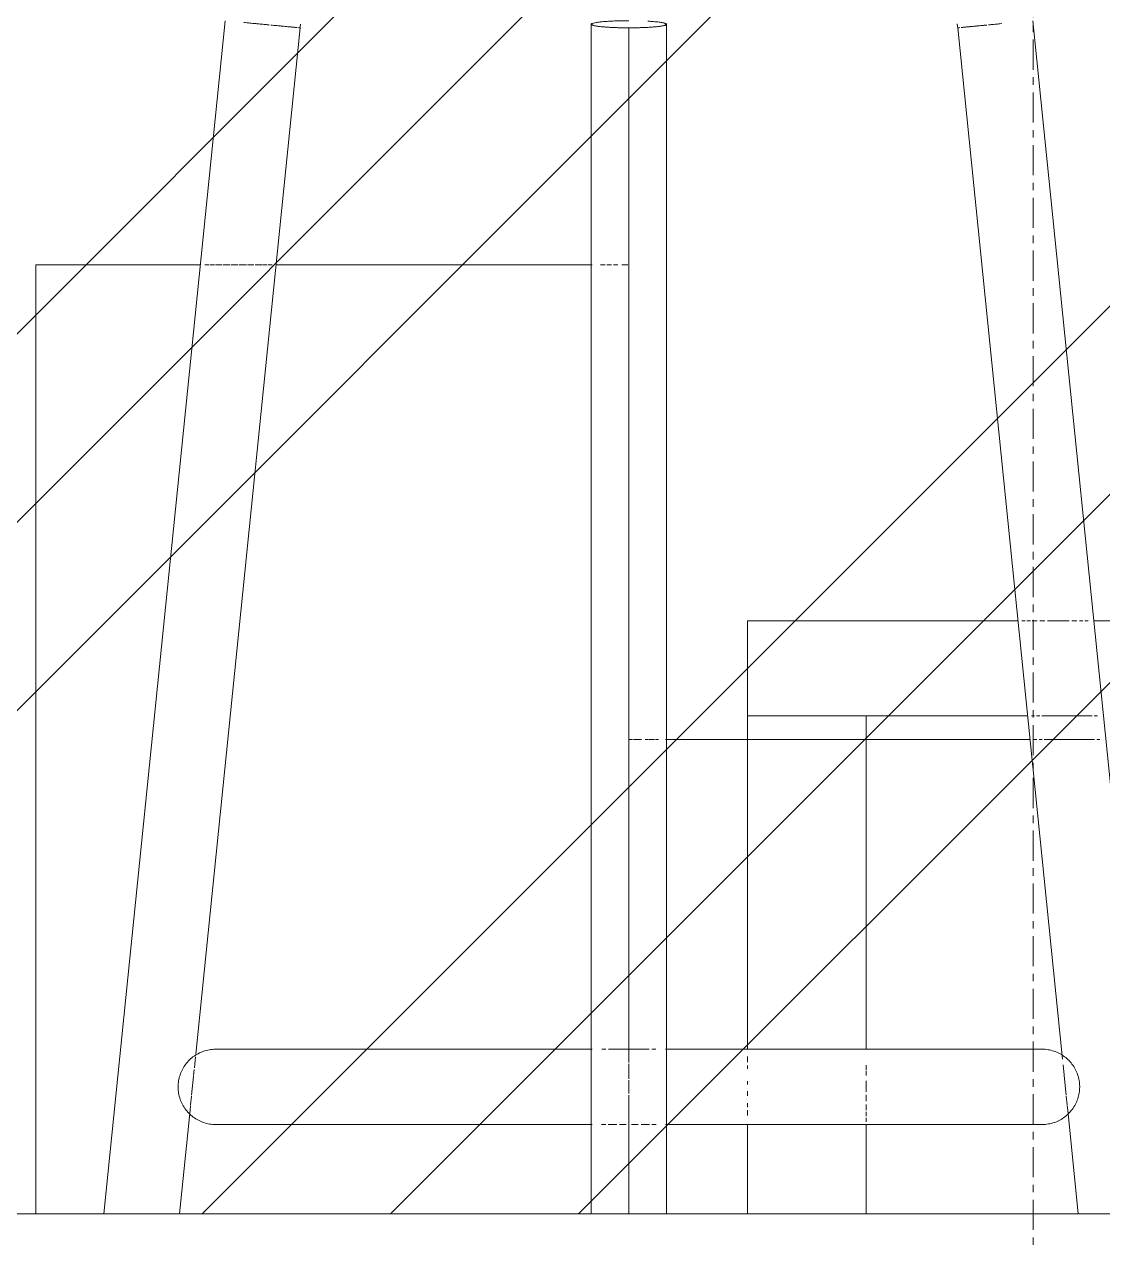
# Model space of a CAD drawing. Header units: millimetres. Extents: x 78096 to 288885, y -20632 to 149556.
# Drawn here: x 235909 to 236364, y 90190 to 90701 of the extents above; entities that cross this region are included whole.
import ezdxf

# ---------------------------------------------------------------- set-up
doc = ezdxf.new("R2010")
doc.units = ezdxf.units.MM
doc.linetypes.add('Grid Line', pattern=[22.225, 12.7, -3.175, 3.175, -3.175])
for name, color, linetype, lineweight in [('A-GENM', 13, 'Continuous', 9), ('A-GLAZ-CURT', 52, 'Continuous', 9), ('I-FURN', 30, 'Continuous', 9), ('S-GRID', 1, 'Continuous', 9)]:
    doc.layers.add(name, color=color, linetype=linetype, lineweight=lineweight)

# ---------------------------------------------------------------- blocks, each defined once
blk = doc.blocks.new('System Panel - Glazed-V4-TOMH A-A')
at = {"layer": 'A-GLAZ-CURT'}
h = blk.add_hatch(dxfattribs=at)
h.set_pattern_fill('FP_4', color=9, style=0, pattern_type=2)
h.set_pattern_definition([(45, (5066.1, 117385), (-224.5064, 224.5064), []), (45, (5145.46, 117385), (0, 449.0128), []), (45, (4986.7, 117385), (0, 449.0128), [])])
h.paths.add_polyline_path([(10713.04, 90200), (11116.26, 90200), (11116.26, 92200), (9815.62, 92200), (9815.62, 90200), (10612.13, 90200)])
blk = doc.blocks.new('Generic Models 7 - Generic Models 7-4469310-TOMH A-A')
at = {"layer": 'A-GENM'}
blk.add_line((9560.09, 90200), (12960.09, 90200), dxfattribs=at)
blk = doc.blocks.new('Lab Stool1 - Lab Stool-1744469-TOMH A-A')
at = {"layer": 'I-FURN'}
for p, q in [((10297.32, 90702.91), (10246.2, 90200)), ((10452.08, 90701.08), (10452.08, 90701.75)), ((10688.91, 90200), (10637.79, 90702.91)), ((10284.96, 90267.39), (10328.93, 90699.92)), ((10315.89, 90701.15), (10310.35, 90701.68)), ((10310.35, 90701.68), (10315.89, 90701.15)), ((10327.37, 90700.07), (10325.53, 90700.24)), ((10325.53, 90700.24), (10327.37, 90700.07)), ((10451.68, 90701.41), (10451.68, 90200)), ((10451.68, 90701.41), (10451.68, 90269.18)), ((10452.08, 90701.08), (10453.26, 90700.77)), ((10453.26, 90700.77), (10455.14, 90700.48)), ((10455.14, 90700.48), (10457.66, 90700.25)), ((10456.3, 90700.36), (10455.14, 90700.48)), ((10457.67, 90700.25), (10460.65, 90700.07)), ((10459.63, 90700.12), (10457.67, 90700.25)), ((10460.67, 90700.07), (10463.94, 90699.96)), ((10462.01, 90700.01), (10460.67, 90700.07)), ((10463.94, 90699.96), (10462.01, 90700.01)), ((10463.95, 90699.96), (10467.55, 90699.92)), ((10467.55, 90699.92), (10463.95, 90699.96)), ((10467.55, 90699.92), (10471.15, 90699.96)), ((10471.15, 90699.96), (10467.55, 90699.92)), ((10471.17, 90699.96), (10474.43, 90700.07)), ((10473.1, 90700.01), (10471.17, 90699.96)), ((10474.43, 90700.07), (10473.1, 90700.01)), ((10474.45, 90700.07), (10477.44, 90700.25)), ((10477.44, 90700.25), (10474.45, 90700.07)), ((10477.45, 90700.25), (10479.97, 90700.48)), ((10479.61, 90700.44), (10478, 90700.29)), ((10479.97, 90700.48), (10481.84, 90700.77)), ((10481.85, 90700.77), (10483.03, 90701.08)), ((10483.43, 90200), (10483.43, 90701.41)), ((10483.43, 90269.22), (10483.43, 90701.41)), ((10606.18, 90699.92), (10650.37, 90265.22)), ((10607.74, 90700.07), (10609.57, 90700.24)), ((10609.57, 90700.24), (10607.74, 90700.07)), ((10611.94, 90700.46), (10609.57, 90700.24)), ((10609.64, 90700.25), (10611.94, 90700.46)), ((10612.13, 90700.48), (10618.47, 90701.08)), ((10618.47, 90701.08), (10612.13, 90700.48)), ((10624.75, 90701.68), (10619.21, 90701.15)), ((10619.21, 90701.15), (10621.98, 90701.41)), ((10456.2, 90269.44), (10457.9, 90269.44)), ((10457.9, 90269.44), (10456.2, 90269.44)), ((10458.96, 90269.44), (10465.67, 90269.44)), ((10460.59, 90269.44), (10458.96, 90269.44)), ((10467.55, 90269.44), (10460.67, 90269.44)), ((10466.24, 90269.44), (10467.55, 90269.44)), ((10468.87, 90269.44), (10467.55, 90269.44)), ((10467.55, 90269.44), (10474.44, 90269.44)), ((10476.15, 90269.44), (10469.43, 90269.44)), ((10474.52, 90269.44), (10476.15, 90269.44)), ((10478.91, 90269.44), (10477.2, 90269.44)), ((10477.2, 90269.44), (10478.91, 90269.44)), ((10284.38, 90261.63), (10284.85, 90266.27)), ((10451.68, 90266.2), (10451.68, 90264.9)), ((10483.43, 90263.86), (10483.43, 90265.12)), ((10650.61, 90262.84), (10651.05, 90258.48)), ((10283.2, 90250.09), (10284.01, 90258.08)), ((10284.05, 90258.4), (10284.29, 90260.84)), ((10451.68, 90259.23), (10451.68, 90258.04)), ((10651.07, 90258.34), (10651.91, 90250.09)), ((10451.68, 90256.57), (10451.68, 90255.37)), ((10451.68, 90254.98), (10451.68, 90253.56)), ((10451.68, 90252.14), (10451.68, 90250.76)), ((10483.43, 90255.37), (10483.43, 90256.58)), ((10483.43, 90252.14), (10483.43, 90255.27)), ((10483.43, 90250.55), (10483.43, 90251.75)), ((10282.78, 90245.94), (10283.15, 90249.62)), ((10451.68, 90249.08), (10451.68, 90247.38)), ((10451.68, 90247.32), (10451.68, 90245.95)), ((10651.95, 90249.62), (10652.33, 90245.94)), ((10278.11, 90200), (10282.56, 90243.8)), ((10282.56, 90243.8), (10282.76, 90245.77)), ((10451.68, 90245.88), (10451.68, 90243.99)), ((10451.68, 90243.94), (10451.68, 90242.76)), ((10483.43, 90243.99), (10483.43, 90245.17)), ((10652.35, 90245.77), (10652.55, 90243.8)), ((10652.55, 90243.8), (10657, 90200)), ((10451.68, 90237.93), (10451.68, 90200)), ((10456.07, 90237.69), (10457.9, 90237.69)), ((10457.9, 90237.69), (10456.07, 90237.69)), ((10458.84, 90237.69), (10462.43, 90237.69)), ((10460.59, 90237.69), (10458.84, 90237.69)), ((10462.43, 90237.69), (10460.67, 90237.69)), ((10463.59, 90237.69), (10465.67, 90237.69)), ((10466.39, 90237.69), (10463.59, 90237.69)), ((10468.71, 90237.69), (10471.52, 90237.69)), ((10471.52, 90237.69), (10469.43, 90237.69)), ((10476.27, 90237.69), (10472.68, 90237.69)), ((10472.68, 90237.69), (10474.44, 90237.69)), ((10474.52, 90237.69), (10476.27, 90237.69)), ((10479.03, 90237.69), (10477.2, 90237.69)), ((10477.2, 90237.69), (10479.03, 90237.69)), ((10483.43, 90200), (10483.43, 90237.93))]:
    blk.add_line(p, q, dxfattribs=at)
at = {"layer": 'I-FURN', "flags": 128}
for points in [[(10328.93, 90699.92), (10328.97, 90700.3), (10329.02, 90700.68), (10329.09, 90701.05), (10329.17, 90701.42)], [(10605.91, 90701.56), (10605.99, 90701.19), (10606.07, 90700.82), (10606.12, 90700.44), (10606.17, 90700.06), (10606.18, 90699.92)], [(10454.58, 90702.27), (10452.08, 90701.75), (10452.08, 90701.08)], [(10483.03, 90701.08), (10483.03, 90701.75), (10480.53, 90702.27)], [(10483.03, 90701.75), (10483.03, 90701.08), (10481.85, 90700.77)], [(10325.53, 90700.24), (10322.98, 90700.48), (10316.64, 90701.08)], [(10316.64, 90701.08), (10322.98, 90700.48), (10325.47, 90700.25)], [(10277.51, 90253.56), (10277.53, 90254.2), (10277.56, 90254.83), (10277.63, 90255.46), (10277.72, 90256.09), (10277.83, 90256.71), (10277.97, 90257.33), (10278.13, 90257.95), (10278.32, 90258.55), (10278.53, 90259.15), (10278.77, 90259.74), (10279.03, 90260.32), (10279.31, 90260.89), (10279.61, 90261.45), (10279.94, 90261.99), (10280.29, 90262.52), (10280.66, 90263.04), (10281.04, 90263.54), (10281.45, 90264.03), (10281.88, 90264.5), (10282.33, 90264.95), (10282.79, 90265.38), (10283.27, 90265.8), (10283.77, 90266.19), (10284.28, 90266.57), (10284.81, 90266.92), (10285.35, 90267.25), (10285.91, 90267.56), (10286.47, 90267.85), (10287.05, 90268.12), (10287.64, 90268.36), (10288.23, 90268.58), (10288.84, 90268.77), (10289.45, 90268.94), (10290.07, 90269.08), (10290.69, 90269.2), (10291.32, 90269.3), (10291.95, 90269.37), (10292.58, 90269.42), (10293.22, 90269.44), (10293.39, 90269.44)], [(10293.39, 90269.44), (10293.53, 90269.44), (10293.95, 90269.44), (10294.64, 90269.44), (10295.61, 90269.44), (10296.86, 90269.44), (10298.38, 90269.44), (10300.17, 90269.44), (10302.23, 90269.44), (10304.55, 90269.44), (10307.14, 90269.44), (10309.98, 90269.44), (10313.07, 90269.44), (10316.41, 90269.44), (10319.99, 90269.44), (10323.81, 90269.44), (10327.86, 90269.44), (10332.13, 90269.44), (10336.62, 90269.44), (10341.31, 90269.44), (10346.21, 90269.44), (10351.3, 90269.44), (10356.58, 90269.44), (10362.04, 90269.44), (10367.67, 90269.44), (10373.45, 90269.44), (10379.39, 90269.44), (10385.46, 90269.44), (10391.67, 90269.44), (10398, 90269.44), (10404.44, 90269.44), (10410.99, 90269.44), (10417.62, 90269.44), (10424.33, 90269.44), (10431.11, 90269.44), (10437.95, 90269.44), (10444.84, 90269.44), (10451.76, 90269.44)], [(10452.08, 90269.44), (10446.7, 90269.44), (10439.81, 90269.44), (10432.95, 90269.44), (10426.15, 90269.44), (10419.42, 90269.44), (10412.77, 90269.44), (10406.2, 90269.44), (10399.73, 90269.44), (10393.37, 90269.44), (10387.13, 90269.44), (10381.01, 90269.44), (10375.04, 90269.44), (10369.21, 90269.44), (10363.54, 90269.44), (10358.04, 90269.44), (10352.71, 90269.44), (10347.57, 90269.44), (10342.62, 90269.44), (10337.86, 90269.44), (10333.32, 90269.44), (10328.99, 90269.44), (10324.88, 90269.44), (10321, 90269.44), (10317.35, 90269.44), (10313.95, 90269.44), (10310.79, 90269.44), (10307.88, 90269.44), (10305.22, 90269.44), (10302.83, 90269.44), (10300.7, 90269.44), (10298.84, 90269.44), (10297.24, 90269.44), (10295.92, 90269.44), (10294.88, 90269.44), (10294.11, 90269.44), (10293.61, 90269.44), (10293.4, 90269.44), (10293.39, 90269.44)], [(10483.03, 90269.44), (10488.4, 90269.44), (10495.3, 90269.44), (10502.16, 90269.44), (10508.95, 90269.44), (10515.69, 90269.44), (10522.34, 90269.44), (10528.91, 90269.44), (10535.38, 90269.44), (10541.74, 90269.44), (10547.98, 90269.44), (10554.09, 90269.44), (10560.07, 90269.44), (10565.9, 90269.44), (10571.57, 90269.44), (10577.07, 90269.44), (10582.4, 90269.44), (10587.54, 90269.44), (10592.49, 90269.44), (10597.25, 90269.44), (10601.79, 90269.44), (10606.12, 90269.44), (10610.23, 90269.44), (10614.11, 90269.44), (10617.76, 90269.44), (10621.16, 90269.44), (10624.32, 90269.44), (10627.23, 90269.44), (10629.88, 90269.44), (10632.28, 90269.44), (10634.41, 90269.44), (10636.27, 90269.44), (10637.86, 90269.44), (10639.19, 90269.44), (10640.23, 90269.44), (10641, 90269.44), (10641.5, 90269.44), (10641.71, 90269.44), (10641.72, 90269.44)], [(10641.72, 90269.44), (10641.58, 90269.44), (10641.16, 90269.44), (10640.47, 90269.44), (10639.5, 90269.44), (10638.25, 90269.44), (10636.73, 90269.44), (10634.94, 90269.44), (10632.88, 90269.44), (10630.56, 90269.44), (10627.97, 90269.44), (10625.13, 90269.44), (10622.04, 90269.44), (10618.7, 90269.44), (10615.12, 90269.44), (10611.3, 90269.44), (10607.25, 90269.44), (10602.98, 90269.44), (10598.49, 90269.44), (10593.8, 90269.44), (10588.9, 90269.44), (10583.8, 90269.44), (10578.52, 90269.44), (10573.07, 90269.44), (10567.44, 90269.44), (10561.66, 90269.44), (10555.72, 90269.44), (10549.64, 90269.44), (10543.44, 90269.44), (10537.11, 90269.44), (10530.66, 90269.44), (10524.12, 90269.44), (10517.49, 90269.44), (10510.78, 90269.44), (10504, 90269.44), (10497.16, 90269.44), (10490.27, 90269.44), (10483.35, 90269.44)], [(10641.72, 90269.44), (10642.35, 90269.42), (10642.99, 90269.39), (10643.62, 90269.32), (10644.25, 90269.23), (10644.87, 90269.12), (10645.49, 90268.98), (10646.11, 90268.82), (10646.71, 90268.63), (10647.31, 90268.42), (10647.9, 90268.18), (10648.48, 90267.92), (10649.05, 90267.64), (10649.61, 90267.34), (10650.15, 90267.01), (10650.68, 90266.66), (10651.2, 90266.29), (10651.7, 90265.9), (10652.19, 90265.5), (10652.66, 90265.07), (10653.11, 90264.62), (10653.54, 90264.16), (10653.96, 90263.68), (10654.35, 90263.18), (10654.72, 90262.67), (10655.08, 90262.14), (10655.41, 90261.6), (10655.72, 90261.04), (10656.01, 90260.48), (10656.27, 90259.9), (10656.52, 90259.31), (10656.73, 90258.72), (10656.93, 90258.11), (10657.1, 90257.5), (10657.24, 90256.88), (10657.36, 90256.26), (10657.46, 90255.63), (10657.53, 90255), (10657.57, 90254.37), (10657.59, 90253.73), (10657.59, 90253.56)], [(10293.39, 90237.69), (10292.75, 90237.7), (10292.12, 90237.74), (10291.49, 90237.8), (10290.86, 90237.89), (10290.23, 90238), (10289.61, 90238.14), (10289, 90238.3), (10288.39, 90238.49), (10287.8, 90238.7), (10287.21, 90238.94), (10286.63, 90239.2), (10286.06, 90239.48), (10285.5, 90239.78), (10284.96, 90240.11), (10284.42, 90240.46), (10283.91, 90240.83), (10283.41, 90241.22), (10282.92, 90241.63), (10282.45, 90242.05), (10282, 90242.5), (10281.57, 90242.96), (10281.15, 90243.45), (10280.76, 90243.94), (10280.38, 90244.46), (10280.03, 90244.98), (10279.7, 90245.52), (10279.39, 90246.08), (10279.1, 90246.64), (10278.83, 90247.22), (10278.59, 90247.81), (10278.37, 90248.4), (10278.18, 90249.01), (10278.01, 90249.62), (10277.86, 90250.24), (10277.74, 90250.86), (10277.65, 90251.49), (10277.58, 90252.12), (10277.53, 90252.75), (10277.51, 90253.39), (10277.51, 90253.56)], [(10657.59, 90253.56), (10657.58, 90252.93), (10657.54, 90252.29), (10657.48, 90251.66), (10657.39, 90251.03), (10657.28, 90250.41), (10657.14, 90249.79), (10656.98, 90249.17), (10656.79, 90248.57), (10656.58, 90247.97), (10656.34, 90247.38), (10656.08, 90246.8), (10655.8, 90246.23), (10655.5, 90245.67), (10655.17, 90245.13), (10654.82, 90244.6), (10654.45, 90244.08), (10654.06, 90243.58), (10653.65, 90243.09), (10653.23, 90242.62), (10652.78, 90242.17), (10652.32, 90241.74), (10651.83, 90241.33), (10651.34, 90240.93), (10650.82, 90240.56), (10650.3, 90240.2), (10649.76, 90239.87), (10649.2, 90239.56), (10648.64, 90239.27), (10648.06, 90239.01), (10647.47, 90238.76), (10646.88, 90238.55), (10646.27, 90238.35), (10645.66, 90238.18), (10645.04, 90238.04), (10644.42, 90237.92), (10643.79, 90237.82), (10643.16, 90237.75), (10642.53, 90237.71), (10641.89, 90237.69), (10641.72, 90237.69)], [(10293.39, 90237.69), (10293.53, 90237.69), (10293.95, 90237.69), (10294.64, 90237.69), (10295.61, 90237.69), (10296.86, 90237.69), (10298.38, 90237.69), (10300.17, 90237.69), (10302.23, 90237.69), (10304.55, 90237.69), (10307.14, 90237.69), (10309.98, 90237.69), (10313.07, 90237.69), (10316.41, 90237.69), (10319.99, 90237.69), (10323.81, 90237.69), (10327.86, 90237.69), (10332.13, 90237.69), (10336.62, 90237.69), (10341.31, 90237.69), (10346.21, 90237.69), (10351.3, 90237.69), (10356.58, 90237.69), (10362.04, 90237.69), (10367.67, 90237.69), (10373.45, 90237.69), (10379.39, 90237.69), (10385.46, 90237.69), (10391.67, 90237.69), (10398, 90237.69), (10404.44, 90237.69), (10410.99, 90237.69), (10417.62, 90237.69), (10424.33, 90237.69), (10431.11, 90237.69), (10437.95, 90237.69), (10444.84, 90237.69), (10451.76, 90237.69)], [(10452.08, 90237.69), (10446.7, 90237.69), (10439.81, 90237.69), (10432.95, 90237.69), (10426.15, 90237.69), (10419.42, 90237.69), (10412.77, 90237.69), (10406.2, 90237.69), (10399.73, 90237.69), (10393.37, 90237.69), (10387.13, 90237.69), (10381.01, 90237.69), (10375.04, 90237.69), (10369.21, 90237.69), (10363.54, 90237.69), (10358.04, 90237.69), (10352.71, 90237.69), (10347.57, 90237.69), (10342.62, 90237.69), (10337.86, 90237.69), (10333.32, 90237.69), (10328.99, 90237.69), (10324.88, 90237.69), (10321, 90237.69), (10317.35, 90237.69), (10313.95, 90237.69), (10310.79, 90237.69), (10307.88, 90237.69), (10305.22, 90237.69), (10302.83, 90237.69), (10300.7, 90237.69), (10298.84, 90237.69), (10297.24, 90237.69), (10295.92, 90237.69), (10294.88, 90237.69), (10294.11, 90237.69), (10293.61, 90237.69), (10293.4, 90237.69), (10293.39, 90237.69)], [(10483.03, 90237.69), (10488.4, 90237.69), (10495.3, 90237.69), (10502.16, 90237.69), (10508.95, 90237.69), (10515.69, 90237.69), (10522.34, 90237.69), (10528.91, 90237.69), (10535.38, 90237.69), (10541.74, 90237.69), (10547.98, 90237.69), (10554.09, 90237.69), (10560.07, 90237.69), (10565.9, 90237.69), (10571.57, 90237.69), (10577.07, 90237.69), (10582.4, 90237.69), (10587.54, 90237.69), (10592.49, 90237.69), (10597.25, 90237.69), (10601.79, 90237.69), (10606.12, 90237.69), (10610.23, 90237.69), (10614.11, 90237.69), (10617.76, 90237.69), (10621.16, 90237.69), (10624.32, 90237.69), (10627.23, 90237.69), (10629.88, 90237.69), (10632.28, 90237.69), (10634.41, 90237.69), (10636.27, 90237.69), (10637.86, 90237.69), (10639.19, 90237.69), (10640.23, 90237.69), (10641, 90237.69), (10641.5, 90237.69), (10641.71, 90237.69), (10641.72, 90237.69)], [(10641.72, 90237.69), (10641.58, 90237.69), (10641.16, 90237.69), (10640.47, 90237.69), (10639.5, 90237.69), (10638.25, 90237.69), (10636.73, 90237.69), (10634.94, 90237.69), (10632.88, 90237.69), (10630.56, 90237.69), (10627.97, 90237.69), (10625.13, 90237.69), (10622.04, 90237.69), (10618.7, 90237.69), (10615.12, 90237.69), (10611.3, 90237.69), (10607.25, 90237.69), (10602.98, 90237.69), (10598.49, 90237.69), (10593.8, 90237.69), (10588.9, 90237.69), (10583.8, 90237.69), (10578.52, 90237.69), (10573.07, 90237.69), (10567.44, 90237.69), (10561.66, 90237.69), (10555.72, 90237.69), (10549.64, 90237.69), (10543.44, 90237.69), (10537.11, 90237.69), (10530.66, 90237.69), (10524.12, 90237.69), (10517.49, 90237.69), (10510.78, 90237.69), (10504, 90237.69), (10497.16, 90237.69), (10490.27, 90237.69), (10483.35, 90237.69)]]:
    blk.add_lwpolyline(points, dxfattribs=at)
at = {"layer": 'I-FURN'}
for points, knots in [([(10305.22, 90702.16), (10305.42, 90702.14), (10306.61, 90702.03), (10309.03, 90701.8), (10312.41, 90701.48), (10314.73, 90701.26), (10315.87, 90701.15)], [-0.6666667, -0.6666667, -0.6666667, -0.6666667, -0.6527778, -0.5833333, -0.5138889, -0.4444444, -0.4444444, -0.4444444, -0.4444444]), ([(10315.86, 90701.16), (10315.19, 90701.22), (10313.38, 90701.39), (10310.59, 90701.65), (10307.7, 90701.93), (10306.02, 90702.09), (10305.22, 90702.16)], [-0.5554764, -0.5554764, -0.5554764, -0.5554764, -0.5138889, -0.4444444, -0.3888889, -0.3333333, -0.3333333, -0.3333333, -0.3333333]), ([(10451.92, 90701.15), (10451.8, 90701.22), (10451.61, 90701.39), (10451.77, 90701.65), (10452.57, 90701.93), (10453.73, 90702.17), (10455.34, 90702.38), (10457.29, 90702.56), (10459.58, 90702.71), (10462.11, 90702.83), (10464.73, 90702.89), (10466.59, 90702.91), (10467.55, 90702.91)], [-0.5555556, -0.5555556, -0.5555556, -0.5555556, -0.5138889, -0.4444444, -0.3888889, -0.3333333, -0.2777778, -0.2222222, -0.1666667, -0.1111111, -0.0555556, 0, 0, 0, 0]), ([(10475.59, 90702.7), (10476.16, 90702.67), (10477.19, 90702.61), (10478.53, 90702.5), (10479.73, 90702.38), (10480.79, 90702.24), (10481.94, 90702.06), (10483.02, 90701.8), (10483.53, 90701.48), (10483.39, 90701.26), (10483.19, 90701.15)], [-0.8308972, -0.8308972, -0.8308972, -0.8308972, -0.7916667, -0.7569444, -0.7222222, -0.6875, -0.6527778, -0.5833333, -0.5138889, -0.4444444, -0.4444444, -0.4444444, -0.4444444]), ([(10321.03, 90700.67), (10320.83, 90700.68), (10319.64, 90700.8), (10318.14, 90700.94), (10316.85, 90701.06), (10316.67, 90701.08)], [-0.66664169, -0.66664169, -0.66664169, -0.66664169, -0.65277778, -0.58333333, -0.5721654, -0.5721654, -0.5721654, -0.5721654]), ([(10317.78, 90700.97), (10318.03, 90700.95), (10319.15, 90700.84), (10320.23, 90700.74), (10321.03, 90700.67)], [-0.40481381, -0.40481381, -0.40481381, -0.40481381, -0.38888889, -0.33333333, -0.33333333, -0.33333333, -0.33333333]), ([(10325.18, 90700.27), (10324.98, 90700.29), (10324.39, 90700.35), (10323.3, 90700.45), (10322.09, 90700.57), (10321.33, 90700.64), (10321.03, 90700.67)], [-0.776103, -0.776103, -0.776103, -0.776103, -0.7569444, -0.7222222, -0.6875, -0.6666667, -0.6666667, -0.6666667, -0.6666667]), ([(10323.13, 90700.47), (10323.18, 90700.46), (10323.94, 90700.39), (10325.3, 90700.26), (10326.64, 90700.14), (10327.3, 90700.07), (10327.51, 90700.05)], [-0.2817526, -0.2817526, -0.2817526, -0.2817526, -0.2777778, -0.2222222, -0.1666667, -0.1358966, -0.1358966, -0.1358966, -0.1358966]), ([(10327.45, 90700.06), (10326.97, 90700.1), (10326.23, 90700.17), (10325.38, 90700.25), (10325.23, 90700.27)], [-0.86111111, -0.86111111, -0.86111111, -0.86111111, -0.79166667, -0.77777778, -0.77777778, -0.77777778, -0.77777778]), ([(10451.92, 90701.67), (10451.8, 90701.61), (10451.61, 90701.44), (10451.72, 90701.26), (10451.92, 90701.15)], [-0.5555556, -0.5555556, -0.5555556, -0.5555556, -0.5138889, -0.4444444, -0.4444444, -0.4444444, -0.4444444]), ([(10453.48, 90700.72), (10452.95, 90700.82), (10452.41, 90700.95), (10452.07, 90701.08), (10452.01, 90701.11)], [-0.65277778, -0.65277778, -0.65277778, -0.65277778, -0.58333333, -0.56477994, -0.56477994, -0.56477994, -0.56477994]), ([(10452.01, 90701.11), (10452.16, 90701.04), (10452.58, 90700.9), (10453.18, 90700.78), (10453.52, 90700.71)], [-0.4351794, -0.4351794, -0.4351794, -0.4351794, -0.38888889, -0.34507964, -0.34507964, -0.34507964, -0.34507964]), ([(10454.96, 90700.5), (10454.75, 90700.53), (10454.34, 90700.58), (10453.98, 90700.64), (10453.81, 90700.67)], [-0.70838576, -0.70838576, -0.70838576, -0.70838576, -0.6875, -0.66666667, -0.66666667, -0.66666667, -0.66666667]), ([(10457.35, 90700.27), (10457.09, 90700.29), (10456.41, 90700.35), (10455.62, 90700.43), (10455.11, 90700.49), (10454.97, 90700.5)], [-0.77777778, -0.77777778, -0.77777778, -0.77777778, -0.75694444, -0.72222222, -0.70851092, -0.70851092, -0.70851092, -0.70851092]), ([(10454.97, 90700.5), (10455.11, 90700.49), (10455.83, 90700.4), (10456.64, 90700.32), (10457.35, 90700.27)], [-0.29141164, -0.29141164, -0.29141164, -0.29141164, -0.27777778, -0.22222222, -0.22222222, -0.22222222, -0.22222222]), ([(10457.85, 90700.23), (10458.41, 90700.19), (10459.3, 90700.13), (10460.24, 90700.09), (10460.56, 90700.07)], [-0.20927689, -0.20927689, -0.20927689, -0.20927689, -0.16666667, -0.14528386, -0.14528386, -0.14528386, -0.14528386]), ([(10464.04, 90699.96), (10462.94, 90699.98), (10461.82, 90700.02), (10460.74, 90700.06), (10460.67, 90700.07)], [-0.92944041, -0.92944041, -0.92944041, -0.92944041, -0.86111111, -0.85704135, -0.85704135, -0.85704135, -0.85704135]), ([(10460.67, 90700.07), (10461.15, 90700.05), (10462.25, 90700), (10463.39, 90699.97), (10464.03, 90699.96)], [-0.14290696, -0.14290696, -0.14290696, -0.14290696, -0.11111111, -0.07054751, -0.07054751, -0.07054751, -0.07054751]), ([(10464.05, 90699.96), (10464.28, 90699.95), (10465.41, 90699.93), (10466.59, 90699.92), (10467.55, 90699.92)], [-0.07019483, -0.07019483, -0.07019483, -0.07019483, -0.05555556, 0, 0, 0, 0]), ([(10471.06, 90699.96), (10470.82, 90699.95), (10469.69, 90699.93), (10468.51, 90699.92), (10467.55, 90699.92)], [-0.07019483, -0.07019483, -0.07019483, -0.07019483, -0.05555556, 0, 0, 0, 0]), ([(10474.52, 90700.07), (10474.02, 90700.05), (10472.88, 90700), (10471.72, 90699.97), (10471.07, 90699.96)], [-0.14480347, -0.14480347, -0.14480347, -0.14480347, -0.11111111, -0.07054751, -0.07054751, -0.07054751, -0.07054751]), ([(10472.98, 90700.01), (10473.41, 90700.02), (10473.92, 90700.04), (10474.43, 90700.07), (10474.52, 90700.07)], [-0.88888889, -0.88888889, -0.88888889, -0.88888889, -0.86111111, -0.85514305, -0.85514305, -0.85514305, -0.85514305]), ([(10477.26, 90700.23), (10476.7, 90700.19), (10475.81, 90700.13), (10474.87, 90700.09), (10474.55, 90700.07)], [-0.20927689, -0.20927689, -0.20927689, -0.20927689, -0.16666667, -0.14528386, -0.14528386, -0.14528386, -0.14528386]), ([(10480.14, 90700.5), (10480, 90700.49), (10479.28, 90700.4), (10478.47, 90700.32), (10477.76, 90700.27)], [-0.29141164, -0.29141164, -0.29141164, -0.29141164, -0.27777778, -0.22222222, -0.22222222, -0.22222222, -0.22222222]), ([(10477.76, 90700.27), (10478.02, 90700.29), (10478.7, 90700.35), (10479.49, 90700.43), (10480, 90700.49), (10480.14, 90700.5)], [-0.77760732, -0.77760732, -0.77760732, -0.77760732, -0.75694444, -0.72222222, -0.70851092, -0.70851092, -0.70851092, -0.70851092]), ([(10480.15, 90700.5), (10480.36, 90700.53), (10480.77, 90700.58), (10481.13, 90700.64), (10481.3, 90700.67)], [-0.70838576, -0.70838576, -0.70838576, -0.70838576, -0.6875, -0.66666667, -0.66666667, -0.66666667, -0.66666667]), ([(10483.1, 90701.11), (10482.94, 90701.04), (10482.53, 90700.9), (10481.92, 90700.78), (10481.58, 90700.71)], [-0.4351794, -0.4351794, -0.4351794, -0.4351794, -0.38888889, -0.34507964, -0.34507964, -0.34507964, -0.34507964]), ([(10481.63, 90700.72), (10482.16, 90700.82), (10482.7, 90700.95), (10483.04, 90701.08), (10483.1, 90701.11)], [-0.65277778, -0.65277778, -0.65277778, -0.65277778, -0.58333333, -0.56477994, -0.56477994, -0.56477994, -0.56477994]), ([(10483.19, 90701.15), (10483.31, 90701.22), (10483.5, 90701.39), (10483.39, 90701.57), (10483.19, 90701.67)], [-0.5555556, -0.5555556, -0.5555556, -0.5555556, -0.5138889, -0.4444444, -0.4444444, -0.4444444, -0.4444444]), ([(10609.88, 90700.27), (10609.29, 90700.21), (10608.47, 90700.14), (10607.81, 90700.07), (10607.6, 90700.05)], [-0.22222222, -0.22222222, -0.22222222, -0.22222222, -0.16666667, -0.13589661, -0.13589661, -0.13589661, -0.13589661]), ([(10607.66, 90700.06), (10608.14, 90700.1), (10609.06, 90700.19), (10610.53, 90700.33), (10611.43, 90700.42), (10611.93, 90700.46), (10611.98, 90700.47)], [-0.8611111, -0.8611111, -0.8611111, -0.8611111, -0.7916667, -0.7569444, -0.7222222, -0.7182237, -0.7182237, -0.7182237, -0.7182237]), ([(10611.98, 90700.47), (10612.38, 90700.51), (10613.26, 90700.59), (10614.97, 90700.75), (10616.42, 90700.89), (10617.34, 90700.97)], [-0.7181753, -0.7181753, -0.7181753, -0.7181753, -0.6875, -0.6527778, -0.5950527, -0.5950527, -0.5950527, -0.5950527]), ([(10618.43, 90701.08), (10617.8, 90701.02), (10616.3, 90700.88), (10614.88, 90700.74), (10614.08, 90700.67)], [-0.42775931, -0.42775931, -0.42775931, -0.42775931, -0.38888889, -0.33333333, -0.33333333, -0.33333333, -0.33333333]), ([(10619.24, 90701.15), (10619.92, 90701.22), (10621.73, 90701.39), (10623.59, 90701.57), (10624.72, 90701.67)], [-0.5555556, -0.5555556, -0.5555556, -0.5555556, -0.5138889, -0.4444444, -0.4444444, -0.4444444, -0.4444444])]:
    blk.add_open_spline(points, degree=3, knots=knots, dxfattribs=at)
for points in [[(10321.03, 90700.67), (10321.77, 90700.6), (10322.47, 90700.53), (10323.13, 90700.47)], [(10327.98, 90700.01), (10328.29, 90699.98), (10328.75, 90699.94), (10328.92, 90699.92), (10328.93, 90699.92)], [(10328.93, 90699.92), (10328.91, 90699.92), (10328.6, 90699.95), (10327.98, 90700.01)], [(10453.81, 90700.67), (10454.15, 90700.61), (10454.54, 90700.56), (10454.97, 90700.5)], [(10460.57, 90700.07), (10459.62, 90700.12), (10458.71, 90700.17), (10457.89, 90700.23)], [(10467.55, 90699.92), (10466.34, 90699.92), (10465.18, 90699.93), (10464.05, 90699.96)], [(10467.55, 90699.92), (10468.77, 90699.92), (10469.93, 90699.93), (10471.05, 90699.96)], [(10471.07, 90699.96), (10471.72, 90699.97), (10472.36, 90699.99), (10472.98, 90700.01)], [(10474.54, 90700.07), (10475.48, 90700.12), (10476.4, 90700.17), (10477.22, 90700.23)], [(10481.3, 90700.67), (10480.95, 90700.61), (10480.57, 90700.56), (10480.14, 90700.5)], [(10606.18, 90699.92), (10606.2, 90699.92), (10606.51, 90699.95), (10607.13, 90700.01)], [(10607.13, 90700.01), (10606.82, 90699.98), (10606.36, 90699.94), (10606.19, 90699.92), (10606.18, 90699.92)], [(10611.83, 90700.45), (10611.12, 90700.39), (10610.47, 90700.32), (10609.88, 90700.27)], [(10614.08, 90700.67), (10613.34, 90700.6), (10612.64, 90700.53), (10611.98, 90700.47)], [(10621.99, 90701.41), (10621.07, 90701.33), (10620.15, 90701.24), (10619.24, 90701.15)]]:
    blk.add_open_spline(points, degree=3, dxfattribs=at)
blk = doc.blocks.new('F_Sofa - F_Sofa-2224991-TOMH A-A')
at = {"layer": 'I-FURN'}
for p, q in [((10467.55, 90600), (10467.55, 90699.92)), ((10467.55, 90600), (10467.55, 90699.92)), ((10286.86, 90600), (10217.55, 90600)), ((10217.55, 90600), (10286.86, 90600)), ((10217.55, 90200), (10217.55, 90600)), ((10217.55, 90200), (10217.55, 90600)), ((10290.65, 90600), (10288.76, 90600)), ((10288.76, 90600), (10290.65, 90600)), ((10292.87, 90600), (10290.98, 90600)), ((10290.98, 90600), (10292.87, 90600)), ((10296.07, 90600), (10293.33, 90600)), ((10293.33, 90600), (10296.07, 90600)), ((10299.27, 90600), (10296.53, 90600)), ((10296.53, 90600), (10299.27, 90600)), ((10302.82, 90600), (10299.78, 90600)), ((10299.78, 90600), (10302.82, 90600)), ((10306.37, 90600), (10303.33, 90600)), ((10303.33, 90600), (10306.37, 90600)), ((10309.38, 90600), (10306.83, 90600)), ((10306.83, 90600), (10309.38, 90600)), ((10312.76, 90600), (10310.03, 90600)), ((10310.03, 90600), (10312.76, 90600)), ((10314.98, 90600), (10313.08, 90600)), ((10313.08, 90600), (10314.98, 90600)), ((10317.19, 90600), (10315.3, 90600)), ((10315.3, 90600), (10317.19, 90600)), ((10452.08, 90600), (10318.66, 90600)), ((10318.66, 90600), (10452.08, 90600)), ((10457.5, 90600), (10455.54, 90600)), ((10455.54, 90600), (10457.5, 90600)), ((10460.26, 90600), (10458.3, 90600)), ((10458.3, 90600), (10460.26, 90600)), ((10462.95, 90600), (10461.06, 90600)), ((10461.06, 90600), (10462.95, 90600)), ((10467.06, 90600), (10464.62, 90600)), ((10464.62, 90600), (10467.06, 90600)), ((10467.55, 90600), (10467.55, 90400)), ((10467.55, 90269.04), (10467.55, 90600)), ((10467.55, 90400), (10467.55, 90600)), ((10467.55, 90400), (10467.55, 90600)), ((10469.03, 90400), (10467.55, 90400)), ((10467.55, 90400), (10469.03, 90400)), ((10467.55, 90269.04), (10467.55, 90400)), ((10467.55, 90269.04), (10467.55, 90400)), ((10467.55, 90400), (10467.55, 90269.04)), ((10467.55, 90269.04), (10467.55, 90400)), ((10467.55, 90269.04), (10467.55, 90400)), ((10471.34, 90400), (10469.51, 90400)), ((10469.51, 90400), (10471.34, 90400)), ((10472.92, 90400), (10471.45, 90400)), ((10471.45, 90400), (10472.92, 90400)), ((10475.63, 90400), (10474.44, 90400)), ((10474.44, 90400), (10475.63, 90400)), ((10478.39, 90400), (10476.02, 90400)), ((10476.02, 90400), (10478.39, 90400)), ((10479.97, 90400), (10478.78, 90400)), ((10478.78, 90400), (10479.97, 90400)), ((10517.55, 90400), (10483.03, 90400)), ((10483.03, 90400), (10517.55, 90400)), ((10567.55, 90400), (10517.55, 90400)), ((10517.55, 90400), (10567.55, 90400)), ((10636.67, 90400), (10567.55, 90400)), ((10567.55, 90400), (10636.67, 90400)), ((10639.51, 90400), (10638.25, 90400)), ((10638.25, 90400), (10639.51, 90400)), ((10641.73, 90400), (10640.46, 90400)), ((10640.46, 90400), (10641.73, 90400)), ((10663.83, 90400), (10642.67, 90400)), ((10642.67, 90400), (10663.83, 90400)), ((10666.05, 90400), (10664.79, 90400)), ((10664.79, 90400), (10666.05, 90400)), ((10467.55, 90263.86), (10467.55, 90269.04)), ((10467.55, 90263.86), (10467.55, 90269.04)), ((10467.55, 90269.04), (10467.55, 90263.86)), ((10467.55, 90263.86), (10467.55, 90269.04)), ((10467.55, 90263.86), (10467.55, 90269.04)), ((10467.55, 90263.86), (10467.55, 90269.04)), ((10467.55, 90257), (10467.55, 90263.21)), ((10467.55, 90257), (10467.55, 90263.21)), ((10467.55, 90263.21), (10467.55, 90257)), ((10467.55, 90257), (10467.55, 90263.21)), ((10467.55, 90257), (10467.55, 90263.21)), ((10467.55, 90257), (10467.55, 90263.21)), ((10467.55, 90250.77), (10467.55, 90256.35)), ((10467.55, 90250.77), (10467.55, 90256.35)), ((10467.55, 90256.35), (10467.55, 90250.77)), ((10467.55, 90250.77), (10467.55, 90256.35)), ((10467.55, 90250.77), (10467.55, 90256.35)), ((10467.55, 90250.77), (10467.55, 90256.35)), ((10467.55, 90238.08), (10467.55, 90250.12)), ((10467.55, 90238.08), (10467.55, 90250.12)), ((10467.55, 90250.12), (10467.55, 90238.08)), ((10467.55, 90238.08), (10467.55, 90250.12)), ((10467.55, 90238.08), (10467.55, 90250.12)), ((10467.55, 90238.08), (10467.55, 90250.12)), ((10467.55, 90200), (10467.55, 90238.08)), ((10467.55, 90200), (10467.55, 90238.08)), ((10467.55, 90238.08), (10467.55, 90200)), ((10467.55, 90200), (10467.55, 90238.08)), ((10467.55, 90200), (10467.55, 90238.08)), ((10467.55, 90200), (10467.55, 90238.08))]:
    blk.add_line(p, q, dxfattribs=at)
blk = doc.blocks.new('F_Trapezi01 - F_Trapezi sofa-2224989-TOMH A-A')
at = {"layer": 'I-FURN'}
for p, q in [((10517.55, 90410), (10517.55, 90450)), ((10517.55, 90269.36), (10517.55, 90450)), ((10517.55, 90450), (10631.58, 90450)), ((10631.58, 90450), (10517.55, 90450)), ((10633.16, 90450), (10634.59, 90450)), ((10634.59, 90450), (10633.16, 90450)), ((10635.38, 90450), (10636.8, 90450)), ((10636.8, 90450), (10635.38, 90450)), ((10637.59, 90450), (10639.65, 90450)), ((10639.65, 90450), (10637.59, 90450)), ((10640.79, 90450), (10642.85, 90450)), ((10642.85, 90450), (10640.79, 90450)), ((10643.99, 90450), (10653.14, 90450)), ((10653.14, 90450), (10643.99, 90450)), ((10654.29, 90450), (10656.34, 90450)), ((10656.34, 90450), (10654.29, 90450)), ((10657.49, 90450), (10658.91, 90450)), ((10658.91, 90450), (10657.49, 90450)), ((10659.7, 90450), (10661.12, 90450)), ((10661.12, 90450), (10659.7, 90450)), ((10663.5, 90450), (11417.55, 90450)), ((11417.55, 90450), (10663.5, 90450)), ((10517.55, 90269.36), (10517.55, 90410)), ((10517.55, 90410), (10517.55, 90269.36)), ((10567.55, 90410), (10517.55, 90410)), ((10517.55, 90269.36), (10517.55, 90410)), ((10517.55, 90410), (10567.55, 90410)), ((10567.55, 90410), (10567.55, 90269.4)), ((10567.55, 90269.4), (10567.55, 90410)), ((10567.55, 90410), (10567.55, 90269.4)), ((10567.55, 90269.4), (10567.55, 90410)), ((10635.65, 90410), (10567.55, 90410)), ((10567.55, 90410), (10635.65, 90410)), ((10638.53, 90410), (10637.23, 90410)), ((10637.23, 90410), (10638.53, 90410)), ((10640.74, 90410), (10639.44, 90410)), ((10639.44, 90410), (10640.74, 90410)), ((10662.85, 90410), (10641.66, 90410)), ((10641.66, 90410), (10662.85, 90410)), ((10665.06, 90410), (10663.77, 90410)), ((10663.77, 90410), (10665.06, 90410)), ((10517.55, 90263.92), (10517.55, 90266.32)), ((10517.55, 90266.32), (10517.55, 90263.92)), ((10517.55, 90263.92), (10517.55, 90266.32)), ((10517.55, 90263.92), (10517.55, 90266.32)), ((10517.55, 90261.11), (10517.55, 90262.58)), ((10517.55, 90262.58), (10517.55, 90261.11)), ((10517.55, 90261.11), (10517.55, 90262.58)), ((10517.55, 90261.11), (10517.55, 90262.58)), ((10567.55, 90262.67), (10567.55, 90260.74)), ((10567.55, 90260.74), (10567.55, 90262.67)), ((10567.55, 90262.67), (10567.55, 90260.74)), ((10567.55, 90260.74), (10567.55, 90262.67)), ((10567.55, 90260.27), (10567.55, 90258.34)), ((10567.55, 90258.34), (10567.55, 90260.27)), ((10567.55, 90260.27), (10567.55, 90258.34)), ((10567.55, 90258.34), (10567.55, 90260.27)), ((10517.55, 90254.63), (10517.55, 90256.02)), ((10517.55, 90256.02), (10517.55, 90254.63)), ((10517.55, 90254.63), (10517.55, 90256.02)), ((10517.55, 90254.63), (10517.55, 90256.02)), ((10517.55, 90249.85), (10517.55, 90251.81)), ((10517.55, 90251.81), (10517.55, 90249.85)), ((10517.55, 90249.85), (10517.55, 90251.81)), ((10517.55, 90249.85), (10517.55, 90251.81)), ((10567.55, 90256.08), (10567.55, 90251.44)), ((10567.55, 90251.44), (10567.55, 90256.08)), ((10567.55, 90256.08), (10567.55, 90251.44)), ((10567.55, 90251.44), (10567.55, 90256.08)), ((10517.55, 90244.96), (10517.55, 90246.65)), ((10517.55, 90246.65), (10517.55, 90244.96)), ((10517.55, 90244.96), (10517.55, 90246.65)), ((10517.55, 90244.96), (10517.55, 90246.65)), ((10567.55, 90250.16), (10567.55, 90247.49)), ((10567.55, 90247.49), (10567.55, 90250.16)), ((10567.55, 90250.16), (10567.55, 90247.49)), ((10567.55, 90247.49), (10567.55, 90250.16)), ((10517.55, 90241.49), (10517.55, 90243.71)), ((10517.55, 90243.71), (10517.55, 90241.49)), ((10517.55, 90241.49), (10517.55, 90243.71)), ((10517.55, 90241.49), (10517.55, 90243.71)), ((10567.55, 90246.09), (10567.55, 90243.79)), ((10567.55, 90243.79), (10567.55, 90246.09)), ((10567.55, 90246.09), (10567.55, 90243.79)), ((10567.55, 90243.79), (10567.55, 90246.09)), ((10567.55, 90243.02), (10567.55, 90241.16)), ((10567.55, 90241.16), (10567.55, 90243.02)), ((10567.55, 90243.02), (10567.55, 90241.16)), ((10567.55, 90241.16), (10567.55, 90243.02)), ((10517.55, 90200), (10517.55, 90237.73)), ((10517.55, 90237.73), (10517.55, 90200)), ((10517.55, 90200), (10517.55, 90237.73)), ((10517.55, 90200), (10517.55, 90237.73)), ((10567.55, 90240.55), (10567.55, 90238.9)), ((10567.55, 90238.9), (10567.55, 90240.55)), ((10567.55, 90240.55), (10567.55, 90238.9)), ((10567.55, 90238.9), (10567.55, 90240.55)), ((10567.55, 90237.74), (10567.55, 90200)), ((10567.55, 90200), (10567.55, 90237.74)), ((10567.55, 90237.74), (10567.55, 90200)), ((10567.55, 90200), (10567.55, 90237.74))]:
    blk.add_line(p, q, dxfattribs=at)

msp = doc.modelspace()

# ---------------------------------------------------------------- linework, layer by layer
at = {"layer": 'S-GRID', "linetype": 'Grid Line'}
msp.add_line((236334.458, 78125.107), (236334.458, 148256.175), dxfattribs=at)

# ---------------------------------------------------------------- block references
at = {"layer": 'A-GENM'}
msp.add_blockref('Generic Models 7 - Generic Models 7-4469310-TOMH A-A', (225696.455, 0), dxfattribs=at)
at = {"layer": 'A-GLAZ-CURT'}
msp.add_blockref('System Panel - Glazed-V4-TOMH A-A', (225696.455, 0), dxfattribs=at)
at = {"layer": 'I-FURN'}
for name in ['F_Sofa - F_Sofa-2224991-TOMH A-A', 'Lab Stool1 - Lab Stool-1744469-TOMH A-A', 'F_Trapezi01 - F_Trapezi sofa-2224989-TOMH A-A']:
    msp.add_blockref(name, (225696.455, 0), dxfattribs=at)

doc.saveas('drawing.dxf')
